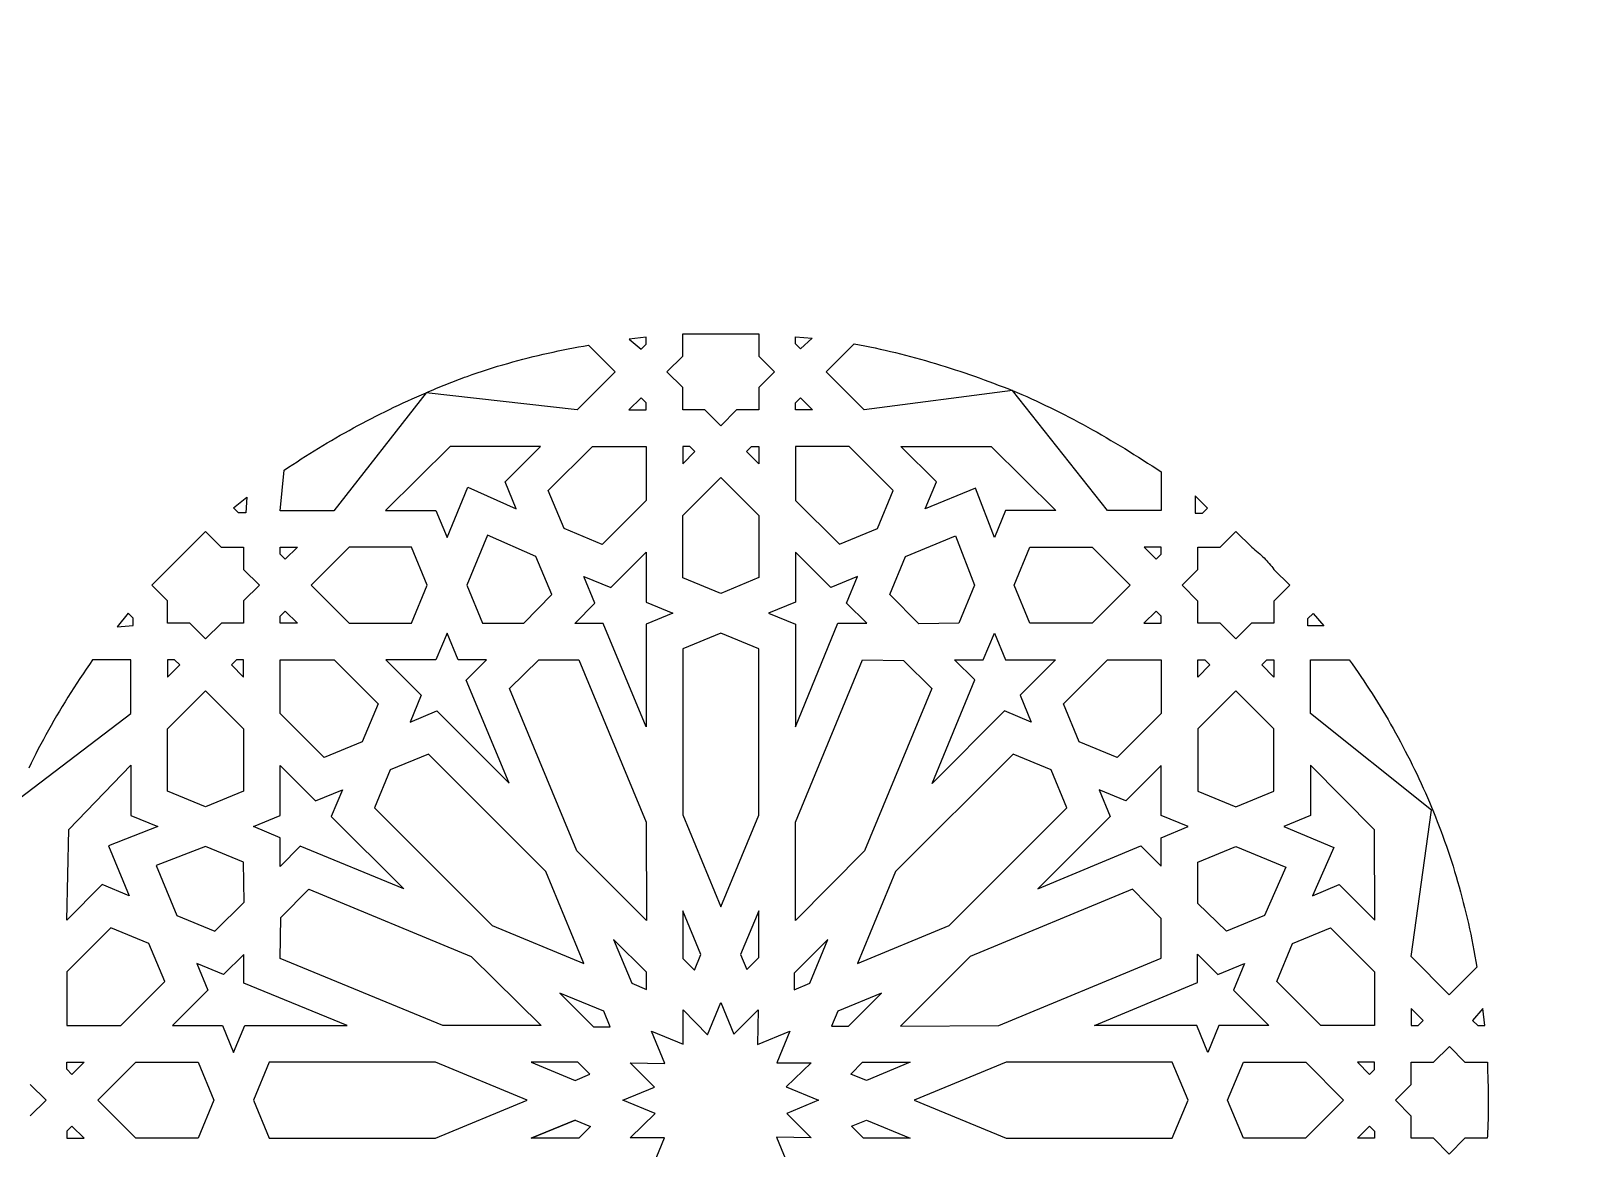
# Model space of a CAD drawing. Extents: x 2600 to 3740, y -1616 to -476.
# Drawn here: x 2990 to 3393.4, y -1058.3 to -767.1 of the extents above; entities that cross this region are included whole.
import ezdxf

# ---------------------------------------------------------------- set-up
doc = ezdxf.new("R2010")
doc.units = 0
doc.layers.add('LAYER_1', color=18, linetype='CONTINUOUS')
doc.layers.add('LAYER_2', color=174, linetype='CONTINUOUS')

msp = doc.modelspace()

# ---------------------------------------------------------------- linework, layer by layer
at = {"layer": 'LAYER_1'}
for points in [[(3145.89, -847.43), (3148.97, -850.09), (3150.27, -848.78), (3150.27, -846.94)], [(3169.74, -870.02), (3165.63, -865.91), (3159.83, -865.91), (3159.83, -860.11), (3155.72, -856), (3159.83, -851.89), (3159.83, -846.08), (3165.63, -846.05), (3173.85, -846.05), (3179.66, -846.08), (3179.66, -851.86), (3183.76, -855.97), (3179.66, -860.11), (3179.66, -865.91), (3173.85, -865.91)], [(3193.56, -847.17), (3190.49, -849.97), (3189.19, -848.66), (3189.19, -846.82)], [(3142.22, -855.99), (3132.3, -865.91), (3092.98, -861.42), (3068.93, -892.18), (3054.93, -892.18), (3056, -881.61), (3057.1, -880.87), (3058.21, -880.13), (3059.31, -879.41), (3060.42, -878.69), (3061.54, -877.98), (3062.66, -877.27), (3063.78, -876.57), (3064.91, -875.88), (3066.03, -875.2), (3067.17, -874.52), (3068.3, -873.85), (3069.44, -873.19), (3070.59, -872.53), (3071.73, -871.88), (3072.88, -871.24), (3074.04, -870.61), (3075.2, -869.98), (3076.36, -869.36), (3077.52, -868.75), (3078.69, -868.14), (3079.86, -867.54), (3081.04, -866.95), (3082.21, -866.37), (3083.4, -865.79), (3084.58, -865.22), (3085.77, -864.65), (3086.97, -864.1), (3088.16, -863.55), (3089.36, -863.01), (3090.57, -862.47), (3091.77, -861.94), (3092.98, -861.42), (3093.65, -861.13), (3094.32, -860.84), (3094.99, -860.55), (3095.66, -860.27), (3096.32, -859.99), (3096.99, -859.72), (3097.66, -859.45), (3098.32, -859.18), (3098.99, -858.92), (3099.65, -858.66), (3100.32, -858.4), (3100.99, -858.15), (3101.65, -857.9), (3102.31, -857.65), (3102.98, -857.41), (3103.64, -857.17), (3104.97, -856.7), (3106.3, -856.24), (3107.62, -855.8), (3108.95, -855.37), (3110.27, -854.95), (3111.59, -854.55), (3112.91, -854.15), (3114.23, -853.77), (3115.55, -853.4), (3116.87, -853.04), (3118.19, -852.69), (3119.51, -852.36), (3120.82, -852.03), (3122.14, -851.71), (3123.45, -851.4), (3124.77, -851.11), (3126.08, -850.82), (3127.39, -850.54), (3128.7, -850.26), (3130.01, -850), (3131.32, -849.75), (3132.63, -849.5), (3133.94, -849.26), (3135.25, -849.03)], [(3270.5, -892.15), (3245.78, -860.85), (3207.12, -865.91), (3197.22, -856.02), (3204.54, -848.7), (3205.9, -848.94), (3207.25, -849.2), (3208.6, -849.47), (3209.94, -849.75), (3211.28, -850.04), (3212.61, -850.34), (3213.94, -850.65), (3215.26, -850.96), (3216.58, -851.29), (3217.9, -851.63), (3219.2, -851.97), (3220.51, -852.32), (3221.81, -852.68), (3223.11, -853.05), (3224.4, -853.43), (3225.69, -853.81), (3226.97, -854.21), (3228.25, -854.61), (3229.52, -855.01), (3230.8, -855.43), (3232.06, -855.85), (3233.33, -856.27), (3234.59, -856.71), (3235.85, -857.15), (3237.1, -857.59), (3238.35, -858.04), (3239.6, -858.5), (3240.84, -858.96), (3242.08, -859.43), (3243.32, -859.9), (3244.55, -860.37), (3245.78, -860.85), (3247.01, -861.37), (3248.24, -861.91), (3249.47, -862.45), (3250.7, -863), (3251.93, -863.56), (3253.15, -864.14), (3254.38, -864.72), (3255.61, -865.31), (3256.83, -865.92), (3258.06, -866.53), (3259.28, -867.15), (3260.5, -867.78), (3261.72, -868.42), (3262.94, -869.07), (3264.16, -869.73), (3265.37, -870.4), (3266.59, -871.07), (3267.8, -871.75), (3269.01, -872.45), (3270.22, -873.14), (3271.42, -873.85), (3272.63, -874.56), (3273.83, -875.29), (3275.03, -876.01), (3276.23, -876.75), (3277.42, -877.49), (3278.61, -878.24), (3279.8, -879), (3280.99, -879.76), (3282.17, -880.52), (3283.35, -881.3), (3284.53, -882.08), (3284.53, -892.15)], [(3148.97, -862.75), (3145.81, -865.91), (3150.27, -865.91), (3150.27, -864.05)], [(3190.5, -862.75), (3193.67, -865.91), (3189.2, -865.91), (3189.2, -864.05)], [(3098.4, -899.14), (3103.81, -886.09), (3116.43, -891.67), (3113.53, -884.68), (3122.8, -875.41), (3099.24, -875.46), (3082.4, -892.15), (3095.5, -892.15)], [(3150.27, -875.46), (3150.27, -889.48), (3138.81, -900.95), (3128.89, -896.84), (3124.79, -886.95), (3136.28, -875.46)], [(3159.82, -879.94), (3162.99, -876.77), (3161.68, -875.46), (3159.82, -875.46)], [(3179.65, -879.94), (3176.48, -876.77), (3177.79, -875.46), (3179.65, -875.46)], [(3189.19, -875.46), (3189.19, -889.48), (3200.65, -900.94), (3210.57, -896.84), (3214.67, -886.94), (3203.18, -875.46)], [(3223.04, -891.67), (3225.93, -884.68), (3216.67, -875.41), (3240.22, -875.46), (3257.06, -892.15), (3243.96, -892.15), (3241.06, -899.14), (3236.09, -886.27)], [(3169.73, -883.51), (3179.65, -893.42), (3179.65, -909.63), (3169.73, -913.74), (3159.84, -909.64), (3159.84, -893.4)], [(3046.24, -888.63), (3045.94, -892.7), (3044.09, -892.7), (3042.79, -891.4)], [(3293.42, -888.35), (3293.42, -892.8), (3295.27, -892.8), (3296.57, -891.5)], [(3035.49, -925.62), (3031.38, -921.51), (3025.58, -921.51), (3025.58, -915.71), (3021.47, -911.6), (3035.49, -897.58), (3039.57, -901.66), (3045.4, -901.69), (3045.4, -907.49), (3049.49, -911.58), (3045.4, -915.71), (3045.4, -921.51), (3039.6, -921.51)], [(3118.43, -921.52), (3125.7, -914.06), (3121.59, -904.14), (3108.96, -898.58), (3103.56, -911.6), (3107.67, -921.52)], [(3221.37, -921.66), (3213.77, -914.06), (3217.87, -904.14), (3230.9, -898.74), (3235.9, -911.6), (3231.79, -921.52)], [(3294.07, -921.53), (3294.07, -915.72), (3289.97, -911.61), (3294.07, -907.51), (3294.07, -901.7), (3299.88, -901.7), (3304.01, -897.57), (3308.12, -901.67), (3308.55, -902.02), (3308.97, -902.37), (3309.39, -902.72), (3309.79, -903.07), (3310.19, -903.42), (3310.57, -903.78), (3310.95, -904.14), (3311.32, -904.5), (3311.67, -904.86), (3312.02, -905.23), (3312.36, -905.6), (3312.69, -905.97), (3313.01, -906.35), (3313.33, -906.72), (3313.63, -907.1), (3313.92, -907.48), (3318.01, -911.61), (3313.9, -915.72), (3313.9, -921.53), (3308.09, -921.53), (3304.01, -925.61), (3299.88, -921.53)], [(3054.94, -901.69), (3059.42, -901.69), (3056.26, -904.85), (3054.94, -903.53)], [(3063, -911.61), (3072.92, -921.52), (3089.13, -921.52), (3093.24, -911.61), (3089.14, -901.71), (3072.9, -901.71)], [(3134.06, -909.3), (3141.05, -912.19), (3150.27, -902.97), (3150.27, -916.02), (3157.26, -918.91), (3150.27, -921.8), (3150.29, -948.48), (3139.07, -921.57), (3131.67, -921.57), (3136.96, -916.29)], [(3205.41, -909.3), (3198.43, -912.19), (3189.2, -902.97), (3189.2, -916.02), (3182.22, -918.91), (3189.21, -921.8), (3189.19, -948.48), (3200.29, -921.53), (3207.77, -921.53), (3202.52, -916.29)], [(3276.46, -911.61), (3266.54, -921.52), (3250.33, -921.52), (3246.22, -911.61), (3250.32, -901.71), (3266.56, -901.71)], [(3284.53, -901.7), (3280.05, -901.7), (3283.21, -904.85), (3284.53, -903.54)], [(3012.42, -922.47), (3016.58, -922.07), (3016.58, -920.22), (3015.28, -918.92)], [(3059.42, -921.52), (3054.94, -921.52), (3054.94, -919.67), (3056.26, -918.35)], [(3280.04, -921.52), (3284.53, -921.52), (3284.53, -919.67), (3283.21, -918.35)], [(3326.91, -922.16), (3322.78, -922.16), (3322.78, -920.31), (3324.09, -919.01)], [(3098.4, -924.07), (3095.51, -931.05), (3082.46, -931.05), (3091.69, -940.28), (3088.8, -947.26), (3095.78, -944.37), (3114.63, -963.24), (3103.43, -936.34), (3108.72, -931.05), (3101.3, -931.05)], [(3169.74, -995.43), (3179.65, -971.51), (3179.65, -928.18), (3169.73, -924.07), (3159.82, -928.17), (3159.82, -971.48)], [(3241.07, -924.07), (3243.96, -931.06), (3257.01, -931.06), (3247.78, -940.28), (3250.67, -947.27), (3243.69, -944.37), (3224.84, -963.25), (3235.93, -936.29), (3230.7, -931.06), (3238.17, -931.06)], [(3025.58, -931.06), (3025.58, -935.53), (3028.73, -932.37), (3027.42, -931.06)], [(3045.4, -935.54), (3045.4, -931.06), (3043.55, -931.06), (3042.23, -932.38)], [(3054.93, -931.06), (3068.96, -931.06), (3080.42, -942.52), (3076.31, -952.44), (3066.42, -956.54), (3054.93, -945.05)], [(3114.72, -938.54), (3122.36, -931.08), (3132.74, -931.08), (3150.27, -973.39), (3150.39, -998.99), (3132.26, -980.85)], [(3189.2, -999.04), (3189.2, -973.39), (3206.72, -931.07), (3217.39, -931.2), (3224.73, -938.54), (3207.21, -980.85)], [(3284.53, -931.06), (3284.53, -945.08), (3273.07, -956.54), (3263.15, -952.44), (3259.05, -942.54), (3270.54, -931.06)], [(3294.07, -935.55), (3294.07, -931.06), (3295.92, -931.06), (3297.24, -932.38)], [(3313.89, -931.07), (3313.89, -935.54), (3310.74, -932.38), (3312.05, -931.07)], [(3359.59, -1018.34), (3349.68, -1008.42), (3354.97, -970.21), (3323.41, -945.05), (3323.41, -931.06), (3333.54, -931.06), (3334.31, -932.14), (3335.07, -933.23), (3335.82, -934.32), (3336.57, -935.41), (3337.31, -936.52), (3338.04, -937.62), (3338.77, -938.73), (3339.48, -939.85), (3340.19, -940.97), (3340.9, -942.1), (3341.6, -943.23), (3342.28, -944.36), (3342.97, -945.5), (3343.64, -946.65), (3344.31, -947.8), (3344.97, -948.96), (3345.62, -950.12), (3346.26, -951.29), (3346.9, -952.46), (3347.53, -953.63), (3348.15, -954.82), (3348.76, -956), (3349.37, -957.2), (3349.96, -958.4), (3350.55, -959.6), (3351.13, -960.81), (3351.71, -962.02), (3352.27, -963.25), (3352.83, -964.47), (3353.38, -965.7), (3353.92, -966.94), (3354.45, -968.18), (3354.97, -969.43), (3355.49, -970.69), (3355.99, -971.95), (3356.49, -973.21), (3356.98, -974.48), (3357.46, -975.76), (3357.93, -977.05), (3358.4, -978.34), (3358.85, -979.63), (3359.3, -980.93), (3359.74, -982.24), (3360.16, -983.55), (3360.58, -984.87), (3360.99, -986.2), (3361.39, -987.53), (3361.79, -988.87), (3362.17, -990.21), (3362.54, -991.56), (3362.91, -992.92), (3363.26, -994.28), (3363.61, -995.65), (3363.94, -997.03), (3364.27, -998.41), (3364.59, -999.8), (3364.89, -1001.2), (3365.19, -1002.6), (3365.48, -1004.01), (3365.76, -1005.42), (3366.03, -1006.85), (3366.29, -1008.27), (3366.54, -1009.71), (3366.78, -1011.15)], [(3035.49, -939.13), (3045.4, -949.04), (3045.4, -965.26), (3035.49, -969.36), (3025.59, -965.27), (3025.59, -949.02)], [(3303.98, -939.12), (3294.06, -949.04), (3294.06, -965.25), (3303.98, -969.36), (3313.87, -965.26), (3313.87, -949.02)], [(3134.08, -1010.2), (3124.17, -986.27), (3093.54, -955.64), (3083.62, -959.74), (3079.51, -969.65), (3110.13, -1000.28)], [(3205.39, -1010.2), (3229.31, -1000.29), (3259.95, -969.66), (3255.85, -959.74), (3245.93, -955.63), (3215.31, -986.26)], [(2999.29, -998.92), (2999.88, -975.24), (3016.02, -958.52), (3016.02, -971.63), (3023.02, -974.52), (3010.15, -979.5), (3015.55, -992.55), (3008.56, -989.65)], [(3047.95, -974.52), (3054.94, -971.63), (3054.94, -958.58), (3064.16, -967.81), (3071.15, -964.91), (3068.25, -971.9), (3087.13, -990.75), (3060.17, -979.65), (3054.94, -984.89), (3054.94, -977.41)], [(3291.52, -974.53), (3284.53, -971.63), (3284.53, -958.58), (3275.31, -967.81), (3268.32, -964.92), (3271.22, -971.91), (3252.34, -990.75), (3279.25, -979.55), (3284.53, -984.84), (3284.53, -977.42)], [(3316.45, -974.52), (3329.5, -979.93), (3323.92, -992.55), (3330.91, -989.65), (3340.17, -998.92), (3340.12, -975.36), (3323.44, -958.52), (3323.44, -971.63)], [(3037.93, -1001.82), (3045.54, -994.21), (3045.4, -983.79), (3035.48, -979.69), (3022.62, -984.68), (3028.02, -997.71)], [(3294.06, -994.55), (3294.06, -983.79), (3303.98, -979.69), (3317.01, -985.08), (3311.45, -997.71), (3301.53, -1001.82)], [(3054.95, -1008.87), (3055.08, -998.19), (3062.42, -990.86), (3104.73, -1008.38), (3122.92, -1026.39), (3097.27, -1026.39)], [(3216.6, -1026.51), (3242.2, -1026.39), (3284.5, -1008.86), (3284.5, -998.49), (3277.04, -990.84), (3234.74, -1008.38)], [(3162.9, -1011.94), (3164.57, -1007.9), (3159.83, -996.46), (3159.82, -1008.9)], [(3176.5, -1011.77), (3179.65, -1008.62), (3179.64, -996.46), (3174.9, -1007.9)], [(2999.34, -1026.4), (3013.36, -1026.4), (3024.82, -1014.93), (3020.71, -1005.02), (3010.82, -1000.92), (2999.34, -1012.4)], [(3150.42, -1016.97), (3150.42, -1012.51), (3141.81, -1003.92), (3146.55, -1015.36)], [(3188.88, -1017.04), (3192.92, -1015.37), (3197.66, -1003.93), (3188.85, -1012.71)], [(3340.13, -1026.39), (3326.1, -1026.39), (3314.64, -1014.93), (3318.75, -1005.01), (3328.64, -1000.91), (3340.13, -1012.4)], [(3033.18, -1010.17), (3036.07, -1017.16), (3026.85, -1026.39), (3039.89, -1026.38), (3042.79, -1033.37), (3045.68, -1026.38), (3072.36, -1026.4), (3045.41, -1015.3), (3045.41, -1007.82), (3040.16, -1013.07)], [(3306.28, -1010.18), (3303.39, -1017.17), (3312.62, -1026.39), (3299.57, -1026.39), (3296.68, -1033.38), (3293.78, -1026.39), (3267.11, -1026.41), (3294.01, -1015.2), (3294.01, -1007.79), (3299.3, -1013.08)], [(3127.8, -1017.93), (3136.59, -1026.74), (3140.92, -1026.71), (3139.25, -1022.67)], [(3211.66, -1017.93), (3200.22, -1022.67), (3198.62, -1026.54), (3203.07, -1026.54)], [(3352.84, -1025.09), (3349.67, -1021.93), (3349.68, -1026.39), (3351.54, -1026.39)], [(3368.36, -1021.95), (3365.7, -1025.09), (3367.01, -1026.39), (3368.84, -1026.39)], [(3359.62, -1031.84), (3363.69, -1035.95), (3369.53, -1035.95), (3369.61, -1038.43), (3369.65, -1039.67), (3369.68, -1040.91), (3369.71, -1042.14), (3369.73, -1043.38), (3369.75, -1044.62), (3369.76, -1045.86), (3369.77, -1047.1), (3369.76, -1048.34), (3369.75, -1049.58), (3369.72, -1050.82), (3369.68, -1052.06), (3369.66, -1052.68), (3369.64, -1053.3), (3369.61, -1053.92), (3369.58, -1054.54), (3369.54, -1055.16), (3369.5, -1055.78), (3363.69, -1055.78), (3359.59, -1059.88), (3355.51, -1055.78), (3349.67, -1055.78), (3349.67, -1049.97), (3345.57, -1045.86), (3349.67, -1041.76), (3349.71, -1035.95), (3355.48, -1035.95)], [(3003.82, -1035.94), (3000.65, -1039.1), (2999.34, -1037.79), (2999.34, -1035.93)], [(3007.38, -1045.85), (3017.3, -1035.94), (3033.51, -1035.94), (3037.62, -1045.85), (3033.52, -1055.75), (3017.28, -1055.75)], [(3119.31, -1045.85), (3095.38, -1035.94), (3052.06, -1035.94), (3047.95, -1045.85), (3052.05, -1055.77), (3095.36, -1055.77)], [(3135.65, -1039.08), (3132.5, -1035.93), (3120.34, -1035.95), (3131.78, -1040.69)], [(3219.13, -1035.95), (3207.69, -1040.69), (3203.64, -1039.02), (3206.68, -1035.94)], [(3220.16, -1045.86), (3244.08, -1055.77), (3287.4, -1055.77), (3291.52, -1045.85), (3287.41, -1035.94), (3244.1, -1035.94)], [(3332.08, -1045.85), (3322.17, -1055.77), (3305.95, -1055.77), (3301.84, -1045.85), (3305.94, -1035.96), (3322.19, -1035.96)], [(3335.65, -1035.94), (3338.82, -1039.11), (3340.13, -1037.8), (3340.13, -1035.94)], [(3003.82, -1055.77), (3000.65, -1052.6), (2999.34, -1053.91), (2999.34, -1055.77)], [(3131.78, -1051.01), (3120.34, -1055.75), (3131.78, -1051.01), (3135.82, -1052.69), (3132.78, -1055.77), (3120.34, -1055.75)], [(3203.81, -1052.62), (3207.69, -1051.02), (3219.13, -1055.76), (3206.96, -1055.77)], [(3335.65, -1055.77), (3338.82, -1052.6), (3340.13, -1053.91), (3340.13, -1055.77)]]:
    msp.add_lwpolyline(points, close=True, dxfattribs=at)
for points in [[(2985.37, -968.39), (3016.02, -945.08), (3016.02, -931.06), (3006.03, -931.06), (3005.19, -932.27), (3004.36, -933.48), (3003.54, -934.69), (3002.73, -935.91), (3001.93, -937.12), (3001.15, -938.34), (3000.37, -939.56), (2999.6, -940.78), (2998.85, -942), (2998.11, -943.22), (2997.37, -944.45), (2996.65, -945.67), (2995.94, -946.9), (2995.24, -948.13), (2994.55, -949.36), (2993.87, -950.59), (2993.2, -951.82), (2992.54, -953.05), (2991.89, -954.29), (2991.25, -955.53), (2990.63, -956.77), (2990.01, -958.01), (2989.4, -959.25)], [(3151.72, -1063.87), (3155.12, -1055.62), (3146.13, -1055.62), (3152.66, -1049.33), (3144.25, -1045.85), (3152.49, -1042.43), (3146.14, -1036.07), (3155.2, -1036.24), (3151.72, -1027.84), (3159.96, -1031.25), (3159.97, -1022.25), (3166.26, -1028.78), (3169.73, -1020.38), (3173.15, -1028.61), (3179.52, -1022.26), (3179.35, -1031.33), (3187.75, -1027.84), (3184.34, -1036.08), (3193.33, -1036.09), (3186.8, -1042.38), (3195.21, -1045.85), (3186.97, -1049.27), (3193.33, -1055.64), (3184.26, -1055.47), (3187.75, -1063.87)], [(2989.79, -1041.74), (2993.9, -1045.84), (2989.79, -1049.95)]]:
    msp.add_lwpolyline(points, dxfattribs=at)
at = {"layer": 'LAYER_2'}
msp.add_lwpolyline([(3169.77, -475.95, 0.414214), (2599.77, -1045.95, 0.414214), (3169.77, -1615.95, 0.414214), (3739.77, -1045.95, 0.414214)], format="xyb", close=True, dxfattribs=at)

doc.saveas('drawing.dxf')
